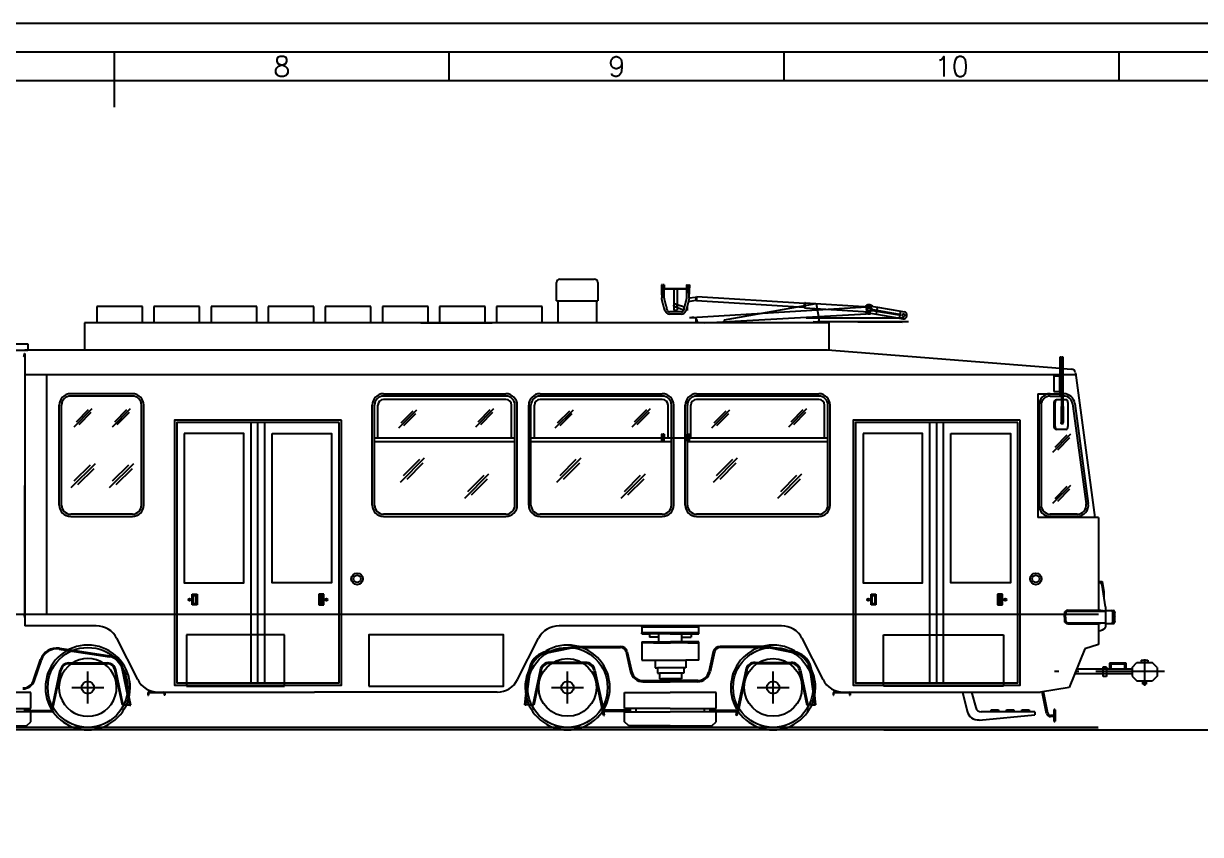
# Model space of a CAD drawing. Header units: millimetres. Extents: x 39 to 880, y 30 to 327.
# Drawn here: x 443.7 to 649.8, y 184.8 to 326.8 of the extents above; entities that cross this region are included whole.
import ezdxf
from ezdxf.enums import TextEntityAlignment as Align

# ---------------------------------------------------------------- set-up
doc = ezdxf.new("R2010")
doc.units = ezdxf.units.MM
doc.linetypes.add('ACAD_ISO10W100', pattern=[18.5, 12, -3, 0.5, -3])
doc.linetypes.add('DASHDOT', pattern=[1, 0.5, -0.25, 0, -0.25])
doc.layers.add('AXE', color=1, linetype='ACAD_ISO10W100')
doc.layers.add('SUBTIRE', color=1, linetype='Continuous')
doc.styles.add('ISO', font='SIMPLEX.SHX')

# ---------------------------------------------------------------- blocks, each defined once
blk = doc.blocks.new('4A4')
at = {"color": 70}
for p, q in [((-420.52, 282.35), (-420.52, 292)), ((-361.88, 287), (-361.88, 292)), ((-303.24, 287), (-303.24, 292)), ((-244.6, 287), (-244.6, 292))]:
    blk.add_line(p, q, dxfattribs=at)
at = {"color": 240}
for points in [[(0, 0), (0, 297), (-841, 297), (-841, 0)], [(-5, 5), (-5, 292), (-836, 292), (-836, 5)]]:
    blk.add_lwpolyline(points, close=True, dxfattribs=at)
at = {"color": 70}
blk.add_lwpolyline([(-831, 287), (-831, 10), (-10, 10), (-10, 287)], close=True, dxfattribs=at)
at = {"color": 50, "style": 'ISO'}
for s, p in [('8', (-391.2, 289.48)), ('9', (-332.56, 289.48)), ('10', (-273.92, 289.48))]:
    blk.add_text(s, height=3.5, dxfattribs=at).set_placement(p, align=Align.MIDDLE)

msp = doc.modelspace()

# ---------------------------------------------------------------- linework, layer by layer
for p, q in [((631.87, 203.55), (108.27, 203.55)), ((631.95, 203.13), (108.35, 203.13)), ((594.31, 203.13), (785.06, 203.13))]:
    msp.add_line(p, q)
at = {"color": 2, "linetype": 'DASHDOT', "ltscale": 100}
for points in [[(489.41, 219.75), (472.21, 219.75), (472.21, 210.75), (489.41, 210.75)], [(615.29, 210.75), (594.29, 210.75), (594.29, 219.75), (615.29, 219.75)]]:
    msp.add_lwpolyline(points, close=True, dxfattribs=at)
msp.add_lwpolyline([(504.15, 210.75), (527.75, 210.75), (527.75, 219.75), (504.15, 219.75)], close=True)
msp.add_arc((624.22, 204.65), 0.1, 180, 0)
at = {"layer": 'AXE'}
for p, q in [((639.97, 215.49), (639.97, 210.86)), ((643.48, 213.33), (624.2, 213.33))]:
    msp.add_line(p, q, dxfattribs=at)
at = {"layer": 'SUBTIRE'}
for p, q in [((537.03, 278.25), (537.03, 281.45)), ((537.63, 282.05), (543.63, 282.05)), ((544.23, 281.45), (544.23, 278.25)), ((537.03, 278.25), (544.23, 278.25)), ((537.23, 278.25), (537.23, 274.42)), ((544.03, 278.25), (544.03, 274.42)), ((464.53, 277.28), (456.53, 277.28)), ((456.53, 277.28), (456.53, 274.42)), ((464.53, 274.42), (464.53, 277.28)), ((474.53, 277.28), (466.53, 277.28)), ((466.53, 277.28), (466.53, 274.42)), ((474.53, 274.42), (474.53, 277.28)), ((484.53, 277.28), (476.53, 277.28)), ((476.53, 277.28), (476.53, 274.42)), ((484.53, 274.42), (484.53, 277.28)), ((486.53, 277.28), (486.53, 274.42)), ((494.53, 277.28), (486.53, 277.28)), ((494.53, 274.42), (494.53, 277.28)), ((496.53, 277.28), (496.53, 274.42)), ((504.53, 277.28), (496.53, 277.28)), ((504.53, 274.42), (504.53, 277.28)), ((514.53, 277.28), (506.53, 277.28)), ((506.53, 277.28), (506.53, 274.42)), ((514.53, 274.42), (514.53, 277.28)), ((524.53, 277.28), (516.53, 277.28)), ((516.53, 277.28), (516.53, 274.42)), ((524.53, 274.42), (524.53, 277.28)), ((534.53, 277.28), (526.53, 277.28)), ((526.53, 277.28), (526.53, 274.42)), ((534.53, 274.42), (534.53, 277.28)), ((566.43, 274.94), (582.47, 277.77)), ((582.47, 277.77), (582.87, 275.5)), ((582.47, 277.77), (583.02, 274.61)), ((584.69, 274.42), (454.36, 274.42)), ((454.36, 274.42), (454.36, 269.65)), ((584.69, 274.42), (509.53, 274.42)), ((584.69, 274.42), (509.53, 274.42)), ((513.26, 274.42), (525.73, 274.42)), ((513.26, 274.42), (525.73, 274.42)), ((566.52, 274.42), (566.43, 274.94)), ((580.74, 275.25), (597.87, 275.25)), ((583.02, 274.61), (581.91, 274.42)), ((581.99, 274.64), (597.56, 274.52)), ((582.98, 274.89), (583.02, 274.61)), ((583.02, 274.61), (598.65, 274.61)), ((584.69, 274.42), (584.69, 269.65)), ((584.69, 274.42), (584.69, 269.65)), ((584.69, 274.42), (584.69, 269.65)), ((435.99, 270.73), (444.45, 270.72)), ((444.45, 270.72), (444.45, 269.6)), ((436.86, 269.61), (444.45, 269.6)), ((443.7, 268.49), (443.76, 268.54)), ((443.77, 268.54), (443.81, 268.61)), ((443.81, 268.61), (443.83, 268.6)), ((443.83, 268.6), (443.89, 269.02)), ((443.89, 269.02), (443.95, 269.01)), ((443.95, 269.65), (446.18, 269.65)), ((443.95, 269.01), (443.95, 245.92)), ((446.18, 269.65), (584.5, 269.65)), ((584.5, 269.65), (625.2, 266.46)), ((625.68, 266.42), (627.2, 266.3)), ((443.95, 265.33), (627.91, 265.33)), ((447.75, 223.33), (447.75, 265.33)), ((625.33, 265.15), (625.33, 262.05)), ((627.87, 265.67), (631.27, 240.29)), ((443.95, 262.65), (443.95, 221.35)), ((462.75, 261.99), (451.95, 261.99)), ((506.75, 261.99), (528.15, 261.99)), ((534.15, 261.99), (555.55, 261.99)), ((561.55, 261.99), (582.95, 261.99)), ((621.28, 261.99), (625.16, 261.99)), ((621.28, 261.99), (621.28, 240.29)), ((624.11, 262.35), (625.17, 262.35)), ((625.35, 261.99), (625.44, 261.99)), ((625.68, 261.99), (625.81, 261.99)), ((449.95, 242.49), (449.95, 259.99)), ((450.35, 242.49), (450.35, 259.99)), ((462.75, 261.59), (451.95, 261.59)), ((464.35, 242.49), (464.35, 259.99)), ((464.75, 242.49), (464.75, 259.99)), ((504.75, 242.49), (504.75, 259.99)), ((505.15, 242.49), (505.15, 259.99)), ((505.75, 254.19), (505.75, 259.99)), ((528.15, 261.59), (506.75, 261.59)), ((528.15, 260.99), (506.75, 260.99)), ((529.15, 254.19), (529.15, 259.99)), ((529.75, 242.49), (529.75, 259.99)), ((530.15, 242.49), (530.15, 259.99)), ((532.15, 242.49), (532.15, 259.99)), ((532.55, 242.49), (532.55, 259.99)), ((533.15, 254.19), (533.15, 259.99)), ((555.55, 261.59), (534.15, 261.59)), ((555.55, 260.99), (534.15, 260.99)), ((556.55, 254.19), (556.55, 259.99)), ((557.15, 242.49), (557.15, 259.99)), ((557.55, 242.49), (557.55, 259.99)), ((559.55, 242.49), (559.55, 259.99)), ((559.95, 242.49), (559.95, 259.99)), ((560.55, 254.19), (560.55, 259.99)), ((582.95, 261.59), (561.55, 261.59)), ((582.95, 260.99), (561.55, 260.99)), ((583.95, 254.19), (583.95, 259.99)), ((584.55, 242.49), (584.55, 259.99)), ((584.95, 242.49), (584.95, 259.99)), ((621.48, 259.99), (621.48, 242.49)), ((621.88, 259.99), (621.88, 242.49)), ((623.48, 261.59), (625.44, 261.59)), ((625.68, 261.59), (625.81, 261.59)), ((627.4, 260.2), (629.74, 242.7)), ((627.79, 260.25), (630.14, 242.75)), ((452.55, 256.21), (455.73, 259.39)), ((452.96, 257.08), (455.08, 259.21)), ((453.43, 256.62), (455.55, 258.74)), ((459.25, 256.21), (462.43, 259.39)), ((459.66, 257.08), (461.78, 259.21)), ((460.12, 256.62), (462.25, 258.74)), ((509.39, 256), (512.58, 259.18)), ((509.8, 256.88), (511.93, 259)), ((510.27, 256.41), (512.39, 258.53)), ((522.89, 256.21), (526.07, 259.39)), ((523.3, 257.08), (525.42, 259.21)), ((523.77, 256.62), (525.89, 258.74)), ((536.79, 256), (539.98, 259.18)), ((537.2, 256.88), (539.33, 259)), ((537.67, 256.41), (539.79, 258.53)), ((550.29, 256.21), (553.47, 259.39)), ((550.7, 257.08), (552.82, 259.21)), ((551.17, 256.62), (553.29, 258.74)), ((564.19, 256), (567.38, 259.18)), ((564.6, 256.88), (566.73, 259)), ((565.07, 256.41), (567.19, 258.53)), ((577.69, 256.21), (580.87, 259.39)), ((578.1, 257.08), (580.22, 259.21)), ((578.57, 256.62), (580.69, 258.74)), ((483.55, 211.35), (483.55, 256.95)), ((483.55, 223.33), (483.55, 256.93)), ((484.75, 211.35), (484.75, 256.95)), ((485.95, 211.35), (485.95, 256.95)), ((485.95, 223.33), (485.95, 256.93)), ((602.39, 211.35), (602.39, 256.95)), ((602.39, 223.33), (602.39, 256.93)), ((603.59, 211.35), (603.59, 256.95)), ((604.79, 211.35), (604.79, 256.95)), ((604.79, 223.33), (604.79, 256.93)), ((529.75, 254.19), (505.15, 254.19)), ((529.75, 253.59), (505.15, 253.59)), ((557.15, 254.19), (532.55, 254.19)), ((557.15, 253.59), (532.55, 253.59)), ((584.55, 254.19), (559.95, 254.19)), ((584.55, 253.59), (559.95, 253.59)), ((623.9, 251.78), (627.09, 254.96)), ((624.31, 252.65), (626.43, 254.78)), ((624.78, 252.19), (626.9, 254.31)), ((452.05, 245.54), (456.29, 249.79)), ((452.59, 246.71), (455.42, 249.54)), ((458.75, 245.54), (462.99, 249.79)), ((459.29, 246.71), (462.12, 249.54)), ((509.69, 246.51), (513.93, 250.75)), ((510.24, 247.68), (513.07, 250.51)), ((510.86, 247.05), (513.69, 249.88)), ((537.09, 246.51), (541.33, 250.75)), ((537.64, 247.68), (540.47, 250.51)), ((538.26, 247.05), (541.09, 249.88)), ((564.49, 246.51), (568.73, 250.75)), ((565.04, 247.68), (567.87, 250.51)), ((565.66, 247.05), (568.49, 249.88)), ((453.22, 246.09), (456.05, 248.92)), ((459.92, 246.09), (462.75, 248.92)), ((520.96, 243.72), (525.2, 247.96)), ((521.51, 244.89), (524.33, 247.72)), ((548.36, 243.72), (552.6, 247.96)), ((548.91, 244.89), (551.73, 247.72)), ((575.76, 243.72), (580, 247.96)), ((576.31, 244.89), (579.13, 247.72)), ((443.95, 222.83), (443.95, 245.92)), ((522.13, 244.26), (524.96, 247.09)), ((549.53, 244.26), (552.36, 247.09)), ((576.93, 244.26), (579.76, 247.09)), ((623.9, 242.8), (627.09, 245.98)), ((624.31, 243.67), (626.43, 245.79)), ((624.78, 243.2), (626.9, 245.33)), ((462.75, 240.89), (451.95, 240.89)), ((451.95, 240.49), (462.75, 240.49)), ((528.15, 240.89), (506.75, 240.89)), ((506.75, 240.49), (528.15, 240.49)), ((555.55, 240.89), (534.15, 240.89)), ((534.15, 240.49), (555.55, 240.49)), ((582.95, 240.89), (561.55, 240.89)), ((561.55, 240.49), (582.95, 240.49)), ((631.95, 240.29), (621.28, 240.29)), ((628.16, 240.89), (623.48, 240.89)), ((628.16, 240.49), (623.48, 240.49)), ((631.95, 240.29), (631.95, 239.17)), ((631.95, 240.29), (631.95, 240.29)), ((631.95, 239.17), (631.95, 224.09)), ((631.95, 229.09), (632.55, 229.09)), ((632.55, 229.09), (632.55, 228.49)), ((473.25, 225.01), (473.25, 226.88)), ((473.25, 226.88), (474.09, 226.88)), ((474.09, 226.88), (474.09, 225.01)), ((496.26, 226.88), (495.41, 226.88)), ((495.41, 226.88), (495.41, 225.01)), ((496.26, 225.01), (496.26, 226.88)), ((592.09, 225.01), (592.09, 226.88)), ((592.09, 226.88), (592.94, 226.88)), ((592.94, 226.88), (592.94, 225.01)), ((615.1, 226.88), (614.25, 226.88)), ((614.25, 226.88), (614.25, 225.01)), ((615.1, 225.01), (615.1, 226.88)), ((633.15, 224.69), (632.55, 228.49)), ((474.09, 225.01), (473.25, 225.01)), ((473.45, 225.21), (473.45, 226.68)), ((473.45, 226.68), (473.89, 226.68)), ((473.89, 225.21), (473.45, 225.21)), ((473.89, 226.68), (473.89, 225.21)), ((495.41, 225.01), (496.26, 225.01)), ((495.61, 226.68), (495.61, 225.21)), ((496.06, 226.68), (495.61, 226.68)), ((495.61, 225.21), (496.06, 225.21)), ((496.06, 225.21), (496.06, 226.68)), ((592.94, 225.01), (592.09, 225.01)), ((592.29, 225.21), (592.29, 226.68)), ((592.29, 226.68), (592.74, 226.68)), ((592.74, 225.21), (592.29, 225.21)), ((592.74, 226.68), (592.74, 225.21)), ((614.25, 225.01), (615.1, 225.01)), ((614.45, 226.68), (614.45, 225.21)), ((614.9, 226.68), (614.45, 226.68)), ((614.45, 225.21), (614.9, 225.21)), ((614.9, 225.21), (614.9, 226.68)), ((633.15, 224.69), (633.15, 221.09)), ((631.95, 223.33), (108.35, 223.33)), ((443.7, 223.35), (443.76, 223.3)), ((443.77, 223.3), (443.81, 223.23)), ((443.81, 223.23), (443.83, 223.24)), ((443.83, 223.24), (443.89, 222.82)), ((443.89, 222.82), (443.95, 222.83)), ((625.95, 222.89), (625.95, 223.49)), ((625.95, 222.89), (625.95, 222.29)), ((626.15, 222.89), (626.15, 223.49)), ((626.15, 222.89), (626.15, 222.29)), ((626.55, 224.09), (631.95, 224.09)), ((626.55, 223.89), (631.95, 223.89)), ((633.15, 223.89), (631.95, 224.09)), ((631.95, 223.89), (633.15, 223.89)), ((633.15, 224.04), (634.55, 224.04)), ((634.35, 223.84), (634.35, 221.94)), ((634.45, 223.79), (634.75, 223.79)), ((634.75, 223.59), (634.45, 223.59)), ((634.75, 222.99), (634.65, 222.99)), ((634.75, 222.79), (634.65, 222.79)), ((634.75, 223.84), (634.75, 223.79)), ((634.75, 223.59), (634.75, 222.99)), ((634.75, 222.79), (634.75, 222.19)), ((456.44, 221.35), (443.95, 221.35)), ((576.44, 221.35), (537.46, 221.35)), ((551.95, 221.15), (551.95, 221.35)), ((551.95, 221.15), (561.94, 221.15)), ((551.95, 221.15), (551.95, 220.14)), ((561.94, 221.15), (561.94, 221.35)), ((561.94, 220.14), (561.94, 221.15)), ((626.55, 221.89), (631.95, 221.89)), ((626.55, 221.69), (631.95, 221.69)), ((631.95, 221.89), (633.15, 221.89)), ((633.15, 221.89), (631.95, 221.69)), ((631.95, 221.69), (631.95, 218.09)), ((633.15, 221.74), (634.55, 221.74)), ((634.75, 222.19), (634.45, 222.19)), ((634.45, 221.99), (634.75, 221.99)), ((634.75, 221.99), (634.75, 221.94)), ((463.69, 211.93), (460.01, 219.16)), ((530.21, 211.93), (533.89, 219.16)), ((561.94, 220.14), (551.95, 220.14)), ((551.95, 219.94), (551.95, 220.14)), ((551.95, 219.94), (553.3, 219.94)), ((551.95, 218.53), (551.95, 215.33)), ((551.96, 218.53), (556.99, 218.53)), ((553.3, 219.94), (553.3, 219.34)), ((556.95, 219.94), (553.3, 219.94)), ((554.95, 219.34), (553.3, 219.34)), ((554.95, 218.53), (554.95, 219.94)), ((556.95, 219.94), (561.94, 219.94)), ((561.95, 218.53), (556.99, 218.53)), ((558.95, 218.53), (558.95, 219.94)), ((558.95, 219.34), (560.6, 219.34)), ((560.6, 219.94), (560.6, 219.34)), ((561.94, 219.94), (561.94, 220.14)), ((561.95, 215.33), (561.95, 218.53)), ((583.69, 211.93), (580.01, 219.16)), ((449.95, 217.27), (451.38, 217.05)), ((449.97, 217.43), (451.62, 217.18)), ((451.38, 217.05), (458.76, 215.94)), ((451.62, 217.18), (458.79, 216.09)), ((535.13, 216.78), (539.68, 217.66)), ((535.16, 216.58), (539.71, 217.47)), ((540.74, 217.75), (540.55, 217.75)), ((541.41, 217.55), (540.55, 217.55)), ((540.74, 217.75), (548.25, 217.75)), ((541.41, 217.55), (548.25, 217.55)), ((541.45, 217.55), (541.45, 217.75)), ((549.23, 216.76), (550, 213.27)), ((549.42, 216.81), (550.2, 213.31)), ((553.99, 218.37), (551.95, 218.37)), ((553.99, 218.37), (556.99, 218.37)), ((559.99, 218.37), (556.99, 218.37)), ((559.99, 218.37), (561.95, 218.37)), ((564.48, 216.81), (563.7, 213.31)), ((564.67, 216.76), (563.9, 213.27)), ((573.16, 217.75), (565.65, 217.75)), ((572.49, 217.55), (565.65, 217.55)), ((572.45, 217.55), (572.45, 217.75)), ((572.49, 217.55), (573.35, 217.55)), ((573.16, 217.75), (573.35, 217.75)), ((578.74, 216.58), (574.19, 217.47)), ((578.78, 216.78), (574.23, 217.66)), ((629.55, 217.29), (626.81, 210.54)), ((629.55, 217.29), (626.81, 210.54)), ((631.95, 218.09), (629.55, 217.29)), ((631.95, 218.09), (629.55, 217.29)), ((445.47, 211.83), (446.68, 215.42)), ((445.63, 211.78), (446.83, 215.36)), ((451.61, 214.85), (458.37, 214.85)), ((451.61, 214.69), (458.37, 214.69)), ((542.09, 214.95), (535.81, 214.95)), ((542.09, 214.75), (535.81, 214.75)), ((551.95, 215.33), (559.69, 215.33)), ((554.29, 215.33), (554.29, 213.99)), ((554.29, 215.33), (554.29, 213.99)), ((561.95, 215.33), (559.69, 215.33)), ((559.69, 215.33), (559.69, 213.99)), ((571.81, 214.95), (578.09, 214.95)), ((571.81, 214.75), (578.09, 214.75)), ((636.74, 214.83), (633.86, 214.83)), ((633.86, 214.83), (633.86, 213.74)), ((634.06, 214.63), (634.06, 213.74)), ((636.54, 214.63), (634.06, 214.63)), ((636.54, 213.74), (636.54, 214.63)), ((636.74, 213.74), (636.74, 214.83)), ((637.81, 214.02), (638.63, 214.93)), ((638.63, 214.93), (641.31, 214.93)), ((639.37, 215.33), (639.37, 214.93)), ((639.37, 215.33), (640.57, 215.33)), ((640.57, 215.33), (640.57, 214.93)), ((642.22, 214.02), (641.31, 214.93)), ((448.58, 206.38), (450.12, 213.64)), ((448.73, 206.35), (450.28, 213.61)), ((454.95, 207.75), (454.95, 213.35)), ((461.01, 207.43), (459.7, 213.61)), ((461.01, 207.43), (459.7, 213.61)), ((461.17, 207.46), (459.85, 213.64)), ((462.09, 208.52), (460.95, 213.88)), ((462.18, 208.87), (461.11, 213.91)), ((531.66, 209.16), (532.24, 213.7)), ((531.79, 208.6), (532.44, 213.68)), ((534.15, 213.6), (532.85, 207.49)), ((534.34, 213.56), (533.04, 207.44)), ((538.95, 207.75), (538.95, 213.35)), ((543.56, 213.56), (545.09, 206.37)), ((543.75, 213.6), (545.24, 206.61)), ((554.29, 213.99), (554.68, 213.99)), ((554.68, 213.99), (554.68, 213.07)), ((559.29, 213.99), (554.68, 213.99)), ((554.68, 213.07), (555.06, 213.07)), ((555.06, 213.07), (555.06, 212.04)), ((558.91, 213.07), (555.06, 213.07)), ((558.91, 213.07), (558.91, 212.04)), ((559.29, 213.07), (558.91, 213.07)), ((559.29, 213.99), (559.29, 213.07)), ((559.69, 213.99), (559.29, 213.99)), ((570.15, 213.6), (568.66, 206.61)), ((570.34, 213.56), (568.82, 206.37)), ((574.95, 207.75), (574.95, 213.35)), ((579.56, 213.56), (580.86, 207.44)), ((579.75, 213.6), (581.05, 207.49)), ((582.11, 208.6), (581.46, 213.68)), ((582.24, 209.16), (581.66, 213.7)), ((637.81, 212.93), (627.78, 212.93)), ((637.81, 213.73), (628.1, 213.73)), ((632.72, 212.49), (632.72, 214.18)), ((632.72, 214.18), (633.35, 214.18)), ((633.35, 212.49), (632.72, 212.49)), ((633.35, 214.13), (633.35, 212.49)), ((637.81, 214.02), (637.81, 212.52)), ((637.81, 212.52), (638.66, 211.72)), ((642.22, 212.52), (641.39, 211.73)), ((642.22, 214.02), (642.22, 212.52)), ((642.22, 213.33), (642.22, 213.33)), ((452.15, 210.55), (457.75, 210.55)), ((536.15, 210.55), (541.75, 210.55)), ((552.15, 211.75), (556.95, 211.75)), ((552.15, 211.55), (556.95, 211.55)), ((555.06, 212.04), (555.39, 212.04)), ((555.39, 212.04), (555.39, 211.75)), ((558.59, 212.04), (555.39, 212.04)), ((561.75, 211.75), (556.95, 211.75)), ((561.75, 211.55), (556.95, 211.55)), ((558.91, 212.04), (558.59, 212.04)), ((558.59, 212.04), (558.59, 211.75)), ((572.15, 210.55), (577.75, 210.55)), ((626.81, 210.54), (621.75, 209.75)), ((638.65, 211.73), (641.39, 211.73)), ((639.67, 211.13), (639.67, 211.73)), ((640.27, 211.13), (639.67, 211.13)), ((640.27, 211.73), (640.27, 211.53)), ((640.27, 211.53), (640.27, 211.13)), ((444.95, 209.69), (436.95, 209.69)), ((444.95, 206.88), (444.95, 209.69)), ((462.32, 207.43), (462.09, 208.52)), ((462.48, 207.43), (462.18, 208.87)), ((465.45, 209.49), (465.45, 209.23)), ((465.45, 209.23), (465.55, 209.23)), ((465.55, 209.49), (465.55, 209.23)), ((465.71, 209.75), (465.71, 210.06)), ((465.71, 209.75), (467.25, 209.75)), ((465.71, 209.65), (468.19, 209.65)), ((467.25, 209.75), (494.65, 209.75)), ((468.35, 209.49), (468.35, 209.23)), ((468.45, 209.23), (468.35, 209.23)), ((468.45, 209.49), (468.45, 209.23)), ((526.65, 209.75), (494.65, 209.75)), ((531.45, 207.51), (531.66, 209.16)), ((531.65, 207.49), (531.79, 208.6)), ((548.95, 206.88), (548.95, 209.69)), ((548.95, 209.69), (556.95, 209.69)), ((564.95, 209.69), (556.95, 209.69)), ((564.95, 206.88), (564.95, 209.69)), ((582.25, 207.49), (582.11, 208.6)), ((582.45, 207.51), (582.24, 209.16)), ((585.45, 209.49), (585.45, 209.23)), ((585.45, 209.23), (585.55, 209.23)), ((585.55, 209.49), (585.55, 209.23)), ((585.71, 209.75), (585.71, 210.06)), ((585.71, 209.75), (621.75, 209.75)), ((585.71, 209.65), (588.19, 209.65)), ((588.35, 209.49), (588.35, 209.23)), ((588.35, 209.23), (588.45, 209.23)), ((588.45, 209.49), (588.45, 209.23)), ((608.12, 209.75), (608.9, 206.39)), ((609.71, 209.75), (610.42, 207.02)), ((622.84, 206.01), (622.08, 209.8)), ((623.04, 206.05), (622.28, 209.83)), ((436.95, 206.88), (444.95, 206.88)), ((444.95, 206.28), (436.95, 206.28)), ((443.95, 206.28), (443.95, 206.88)), ((443.95, 206.51), (448.73, 206.51)), ((443.95, 206.35), (448.73, 206.35)), ((444.95, 204.55), (444.95, 206.28)), ((461.68, 207.43), (461.01, 207.43)), ((462.32, 207.43), (461.68, 207.43)), ((462.32, 207.43), (462.48, 207.43)), ((531.45, 207.51), (531.65, 207.49)), ((532.19, 207.49), (531.65, 207.49)), ((532.19, 207.49), (532.85, 207.49)), ((532.85, 207.49), (533.04, 207.44)), ((545.24, 205.65), (545.09, 206.37)), ((545.44, 205.69), (545.24, 206.61)), ((549.95, 206.55), (545.25, 206.55)), ((549.95, 206.35), (545.3, 206.35)), ((556.95, 206.88), (548.95, 206.88)), ((548.95, 204.55), (548.95, 206.28)), ((548.95, 206.28), (556.95, 206.28)), ((549.95, 206.28), (549.95, 206.88)), ((550.95, 206.28), (550.95, 206.88)), ((556.95, 206.88), (564.95, 206.88)), ((564.95, 206.28), (556.95, 206.28)), ((562.95, 206.28), (562.95, 206.88)), ((563.95, 206.28), (563.95, 206.88)), ((563.95, 206.55), (568.65, 206.55)), ((563.95, 206.35), (568.61, 206.35)), ((564.95, 204.55), (564.95, 206.28)), ((568.47, 205.69), (568.66, 206.61)), ((568.66, 205.65), (568.82, 206.37)), ((581.05, 207.49), (580.86, 207.44)), ((581.71, 207.49), (581.05, 207.49)), ((581.71, 207.49), (582.25, 207.49)), ((582.45, 207.51), (582.25, 207.49)), ((620.8, 206.26), (611.39, 206.27)), ((613.11, 206.66), (614.39, 206.66)), ((613.11, 206.27), (613.11, 206.66)), ((614.39, 206.27), (613.11, 206.27)), ((614.39, 206.66), (614.39, 206.27)), ((615.82, 206.26), (615.82, 206.66)), ((615.82, 206.66), (617.1, 206.66)), ((617.1, 206.26), (615.82, 206.26)), ((617.1, 206.66), (617.1, 206.26)), ((618.49, 206.26), (618.49, 206.65)), ((618.49, 206.65), (619.77, 206.65)), ((619.77, 206.26), (618.49, 206.26)), ((619.77, 206.65), (619.77, 206.26)), ((620.8, 206.26), (620.79, 205.76)), ((624.12, 206.65), (624.12, 204.65)), ((624.32, 206.65), (624.32, 204.65)), ((444.24, 203.85), (444.95, 204.55)), ((545.24, 205.65), (545.44, 205.69)), ((549.66, 203.85), (548.95, 204.55)), ((564.24, 203.85), (564.95, 204.55)), ((568.66, 205.65), (568.47, 205.69)), ((611.04, 204.85), (620.79, 205.76)), ((624.12, 205.65), (623.53, 205.65)), ((624.12, 205.45), (623.53, 205.45)), ((436.95, 203.85), (444.24, 203.85)), ((556.95, 203.85), (549.66, 203.85)), ((556.95, 203.85), (564.24, 203.85))]:
    msp.add_line(p, q, dxfattribs=at)
at = {"layer": 'SUBTIRE', "extrusion": (1e-16, 1, 1e-16)}
for p, q in [((555.4, 281.03), (555.4, 280.56)), ((555.56, 281.03), (555.4, 281.03)), ((555.4, 280.56), (555.4, 279.77)), ((555.56, 280.56), (555.4, 280.56)), ((555.56, 281.03), (555.56, 280.56)), ((555.56, 279.77), (555.56, 280.56)), ((555.72, 281.03), (555.72, 280.56)), ((555.88, 281.03), (555.72, 281.03)), ((555.72, 280.56), (555.72, 279.77)), ((555.88, 280.56), (555.72, 280.56)), ((555.88, 281.03), (555.88, 280.56)), ((555.88, 279.77), (555.88, 280.56)), ((555.88, 280.4), (559.8, 280.4)), ((559.8, 280.3), (555.88, 280.3)), ((557.56, 280.3), (557.56, 276.61)), ((558.12, 280.3), (558.12, 276.61)), ((559.8, 281.03), (559.96, 281.03)), ((559.8, 281.03), (559.8, 280.56)), ((559.96, 280.56), (559.8, 280.56)), ((559.8, 280.56), (559.8, 279.77)), ((559.96, 281.03), (559.96, 280.56)), ((559.96, 279.77), (559.96, 280.56)), ((560.12, 281.03), (560.12, 280.56)), ((560.12, 281.03), (560.28, 281.03)), ((560.12, 280.56), (560.12, 279.77)), ((560.28, 280.56), (560.12, 280.56)), ((560.28, 281.03), (560.28, 280.56)), ((560.28, 279.77), (560.28, 280.56)), ((555.4, 279.77), (555.4, 279.46)), ((555.4, 279.77), (555.56, 279.77)), ((555.44, 279.57), (555.44, 278.79)), ((555.56, 279.75), (555.56, 279.77)), ((555.72, 279.77), (555.88, 279.77)), ((555.72, 279.77), (555.72, 279.75)), ((555.84, 279.57), (555.84, 278.79)), ((555.88, 279.46), (555.88, 279.77)), ((559.8, 279.77), (559.96, 279.77)), ((559.8, 279.77), (559.8, 279.46)), ((559.84, 278.79), (559.84, 279.57)), ((559.96, 279.75), (559.96, 279.77)), ((560.12, 279.77), (560.28, 279.77)), ((560.12, 279.77), (560.12, 279.75)), ((560.24, 278.79), (560.24, 279.57)), ((560.28, 279.46), (560.28, 279.77)), ((556.02, 276.5), (555.93, 276.82)), ((556.41, 276.62), (556.31, 276.94)), ((556.31, 276.94), (556.31, 276.94)), ((558.89, 276.33), (556.79, 276.33)), ((557.56, 276.61), (558.12, 276.61)), ((559.22, 276.46), (559.22, 276.46)), ((559.37, 276.94), (559.28, 276.62)), ((559.76, 276.82), (559.66, 276.5)), ((559.97, 276.54), (559.97, 277.37)), ((558.89, 275.93), (556.79, 275.93)), ((561.49, 275.25), (560.29, 275.25)), ((561.49, 274.42), (561.49, 275.25)), ((625.2, 265.15), (625.2, 267.35)), ((625.33, 265.15), (625.36, 266.55)), ((625.44, 267.15), (625.44, 267.35)), ((625.44, 267.35), (625.44, 267.06)), ((625.44, 267.05), (625.44, 259.74)), ((625.68, 267.35), (625.68, 259.74)), ((624.17, 256.24), (624.17, 260.44)), ((624.32, 256.24), (624.32, 260.44)), ((624.67, 260.94), (624.54, 260.94)), ((625.44, 260.94), (624.67, 260.94)), ((625.72, 259.74), (625.4, 259.74)), ((625.4, 259.74), (625.4, 256.94)), ((626.23, 260.94), (625.68, 260.94)), ((625.72, 259.74), (625.72, 256.94)), ((626.58, 260.44), (626.58, 256.24)), ((624.67, 255.74), (624.54, 255.74)), ((626.23, 255.74), (624.67, 255.74)), ((625.4, 256.8), (625.4, 256.94)), ((625.56, 256.94), (625.4, 256.94)), ((625.4, 256.94), (625.72, 256.94)), ((625.4, 256.8), (625.56, 256.8)), ((625.46, 256.74), (625.4, 256.8)), ((625.56, 256.74), (625.46, 256.74)), ((625.72, 256.94), (625.56, 256.94)), ((625.56, 256.8), (625.72, 256.8)), ((625.66, 256.74), (625.56, 256.74)), ((625.66, 256.74), (625.72, 256.8)), ((625.72, 256.8), (625.72, 256.94)), ((555.56, 254.92), (555.4, 254.92)), ((555.4, 254.92), (555.4, 254.45)), ((555.56, 254.45), (555.4, 254.45)), ((555.4, 254.45), (555.4, 253.66)), ((555.56, 254.92), (555.56, 254.45)), ((555.56, 253.66), (555.56, 254.45)), ((555.88, 254.92), (555.72, 254.92)), ((555.72, 254.92), (555.72, 254.45)), ((555.88, 254.45), (555.72, 254.45)), ((555.72, 254.45), (555.72, 253.66)), ((555.88, 254.92), (555.88, 254.45)), ((555.88, 253.66), (555.88, 254.45)), ((555.88, 254.29), (559.8, 254.29)), ((559.8, 254.19), (555.88, 254.19)), ((559.8, 254.92), (559.8, 254.45)), ((559.8, 254.92), (559.96, 254.92)), ((559.8, 254.45), (559.8, 253.66)), ((559.96, 254.45), (559.8, 254.45)), ((559.96, 254.92), (559.96, 254.45)), ((559.96, 253.66), (559.96, 254.45)), ((560.12, 254.92), (560.28, 254.92)), ((560.12, 254.92), (560.12, 254.45)), ((560.28, 254.45), (560.12, 254.45)), ((560.12, 254.45), (560.12, 253.66)), ((560.28, 254.92), (560.28, 254.45)), ((560.28, 253.66), (560.28, 254.45))]:
    msp.add_line(p, q, dxfattribs=at)
at = {"layer": 'SUBTIRE', "extrusion": (-0.641527, 0.767101, 1e-16)}
for p, q in [((560.11, 278.12), (561.44, 278.39)), ((560.24, 278.79), (561.34, 278.88))]:
    msp.add_line(p, q, dxfattribs=at)
at = {"layer": 'SUBTIRE', "extrusion": (-0.421127, 0.907002, 1e-16)}
for p, q in [((561.43, 278.41), (561.52, 278.3)), ((561.43, 278.41), (561.43, 278.41)), ((561.46, 278.91), (561.56, 279)), ((561.46, 278.9), (561.46, 278.91)), ((561.53, 278.3), (580.38, 277.13)), ((561.57, 279), (580.42, 277.83)), ((580.37, 277.13), (580.38, 277.13)), ((580.38, 277.13), (580.46, 277.03)), ((580.42, 277.83), (580.52, 277.92)), ((580.42, 277.83), (580.42, 277.83)), ((580.47, 277.02), (591.72, 276.33)), ((580.53, 277.92), (591.77, 277.22))]:
    msp.add_line(p, q, dxfattribs=at)
at = {"layer": 'SUBTIRE', "extrusion": (-0.172028, 0.985092, 1e-16)}
for p, q in [((558.12, 277.62), (559.44, 277.18)), ((558.12, 277.09), (559.3, 276.7))]:
    msp.add_line(p, q, dxfattribs=at)
at = {"layer": 'SUBTIRE', "extrusion": (0.199705, 0.979856, 2e-16)}
for p, q in [((560.65, 275.31), (591.31, 277.21)), ((563.02, 274.42), (591.29, 275.99))]:
    msp.add_line(p, q, dxfattribs=at)
at = {"layer": 'SUBTIRE', "extrusion": (-0.14747, 0.989067, 2e-16)}
msp.add_line((590.99, 277.2), (591.25, 277.4), dxfattribs=at)
at = {"layer": 'SUBTIRE', "extrusion": (-0.498575, 0.866847, 1e-16)}
for p, q in [((591.47, 276.78), (591.61, 277.02)), ((591.61, 276.54), (591.47, 276.78)), ((591.61, 277.02), (591.88, 277.01)), ((591.88, 276.53), (591.61, 276.54)), ((591.64, 276.16), (593.03, 275.92)), ((591.85, 277.39), (593.24, 277.14)), ((591.88, 277.01), (592.02, 276.77)), ((592.02, 276.77), (591.88, 276.53)), ((592.17, 276.62), (592.2, 276.78)), ((592.17, 276.62), (592.37, 276.58)), ((592.2, 276.78), (592.4, 276.74)), ((592.37, 276.58), (592.4, 276.74)), ((592.37, 276.58), (596.98, 275.78)), ((592.4, 276.74), (597.01, 275.94)), ((593.03, 275.92), (593.12, 276.45)), ((593.15, 276.61), (593.24, 277.14)), ((593.24, 277.14), (597.3, 276.44)), ((597.09, 275.22), (597.3, 276.44)), ((597.3, 276.44), (597.88, 276.34)), ((593.03, 275.92), (597.09, 275.22)), ((597.09, 275.22), (597.67, 275.12)), ((597.5, 275.73), (597.64, 275.97)), ((597.64, 275.49), (597.5, 275.73)), ((597.64, 275.97), (597.91, 275.97)), ((597.91, 275.49), (597.64, 275.49)), ((597.91, 275.97), (598.05, 275.73)), ((598.05, 275.73), (597.91, 275.49))]:
    msp.add_line(p, q, dxfattribs=at)
at = {"layer": 'SUBTIRE', "extrusion": (-0.510648, 0.85979, 1e-16)}
msp.add_line((596.99, 275.86), (597.02, 276.02), dxfattribs=at)
at = {"layer": 'SUBTIRE', "extrusion": (2e-16, 1, -2e-16)}
for p, q in [((624.11, 265.15), (624.11, 262.35)), ((624.11, 265.15), (624.11, 262.35)), ((624.11, 265.15), (624.15, 265.15)), ((624.11, 265.15), (624.15, 265.15)), ((624.15, 265.15), (624.42, 265.15)), ((624.15, 265.15), (624.42, 265.15)), ((624.15, 262.35), (624.15, 265.15)), ((624.15, 262.35), (624.15, 265.15)), ((624.42, 265.15), (625.17, 265.15)), ((624.42, 265.15), (625.17, 265.15)), ((625.17, 262.35), (625.17, 265.15)), ((625.17, 262.35), (625.17, 265.15)), ((625.17, 265.15), (625.33, 265.15)), ((625.17, 265.15), (625.33, 265.15)), ((625.16, 262.35), (625.16, 261.75)), ((625.16, 262.35), (625.16, 261.75)), ((625.16, 261.75), (625.44, 261.75)), ((625.16, 261.75), (625.44, 261.75))]:
    msp.add_line(p, q, dxfattribs=at)
at = {"layer": 'SUBTIRE'}
for points in [[(499.35, 257.35), (470.15, 257.35), (470.15, 210.95), (499.35, 210.95)], [(498.95, 256.95), (470.55, 256.95), (470.55, 211.35), (498.95, 211.35)], [(618.19, 257.35), (588.99, 257.35), (588.99, 210.95), (618.19, 210.95)], [(617.79, 256.95), (589.39, 256.95), (589.39, 211.35), (617.79, 211.35)], [(471.85, 255.01), (471.85, 228.89), (482.25, 228.89), (482.25, 255.01)], [(487.25, 255.01), (497.65, 255.01), (497.65, 228.89), (487.25, 228.89)], [(590.69, 255.01), (590.69, 228.89), (601.09, 228.89), (601.09, 255.01)], [(606.09, 255.01), (616.49, 255.01), (616.49, 228.89), (606.09, 228.89)]]:
    msp.add_lwpolyline(points, close=True, dxfattribs=at)
for centre, radius in [((557.84, 277.45), 0.28), ((591.75, 276.77), 0.45), ((591.75, 276.77), 0.45), ((591.75, 276.77), 0.43), ((502.11, 229.57), 1.02), ((502.11, 229.57), 0.653), ((620.95, 229.57), 1.02), ((620.95, 229.57), 0.653), ((472.76, 225.95), 0.201), ((496.74, 225.95), 0.201), ((591.6, 225.95), 0.201), ((615.59, 225.95), 0.201), ((454.95, 210.55), 7), ((538.95, 210.55), 7), ((574.95, 210.55), 7), ((538.95, 210.55), 5.05), ((574.95, 210.55), 5.05), ((454.95, 210.55), 1.1), ((538.95, 210.55), 1.1), ((574.95, 210.55), 1.1)]:
    msp.add_circle(centre, radius, dxfattribs=at)
for centre, radius, start, end in [((537.63, 281.45), 0.6, 90, 180), ((543.63, 281.45), 0.6, 0, 90), ((555.64, 280.41), 0.08, 180, 0), ((560.04, 280.41), 0.08, 180, 0), ((556.79, 276.73), 0.8, 196.573, 270), ((556.79, 276.73), 0.4, 196.573, 270), ((558.89, 276.73), 0.4, 270, 343.427), ((558.89, 276.73), 0.8, 270, 343.427), ((560.57, 276.67), 0.8, 138.5904, 189.352), ((591.75, 276.77), 0.8, 59.9058, 147.2184), ((591.75, 276.77), 0.8, 215.6761, 299.3345), ((591.75, 276.77), 0.62, 80.1395, 134.9113), ((591.75, 276.77), 0.62, 227.9832, 260.1395), ((591.75, 276.77), 0.8, 40.9446, 59.9058), ((597.77, 275.73), 0.62, 260.1395, 80.1395), ((560.89, 274.55), 0.8, 61.045, 118.955), ((560.89, 274.55), 0.8, 350.648, 41.4096), ((443.75, 268.56), 0.02, 306.3834, 325.1212), ((627.14, 265.58), 0.73, 7.6933, 85.5251), ((451.95, 259.99), 2, 90, 180), ((462.75, 259.99), 2, 0, 90), ((506.75, 259.99), 2, 90, 180), ((528.15, 259.99), 2, 0, 90), ((534.15, 259.99), 2, 90, 180), ((555.55, 259.99), 2, 0, 90), ((561.55, 259.99), 2, 90, 180), ((582.95, 259.99), 2, 0, 90), ((623.48, 259.99), 2, 90, 180), ((625.45, 262.05), 0.12, 180, 264.3606), ((625.81, 259.99), 2, 7.6349, 90), ((451.95, 259.99), 1.6, 90, 180), ((462.75, 259.99), 1.6, 0, 90), ((506.75, 259.99), 1.6, 90, 180), ((506.75, 259.99), 1, 90, 180), ((528.15, 259.99), 1.6, 0, 90), ((528.15, 259.99), 1, 0, 90), ((534.15, 259.99), 1.6, 90, 180), ((534.15, 259.99), 1, 90, 180), ((555.55, 259.99), 1.6, 0, 90), ((555.55, 259.99), 1, 0, 90), ((561.55, 259.99), 1.6, 90, 180), ((561.55, 259.99), 1, 90, 180), ((582.95, 259.99), 1.6, 0, 90), ((582.95, 259.99), 1, 0, 90), ((623.48, 259.99), 1.6, 90, 180), ((625.81, 259.99), 1.6, 7.6349, 90), ((555.64, 254.3), 0.08, 180, 0), ((560.04, 254.3), 0.08, 180, 0), ((451.95, 242.49), 2, 180, 270), ((451.95, 242.49), 1.6, 180, 270), ((462.75, 242.49), 1.6, 270, 0), ((462.75, 242.49), 2, 270, 0), ((506.75, 242.49), 2, 180, 270), ((506.75, 242.49), 1.6, 180, 270), ((528.15, 242.49), 2, 270, 0), ((528.15, 242.49), 1.6, 270, 0), ((534.15, 242.49), 2, 180, 270), ((534.15, 242.49), 1.6, 180, 270), ((555.55, 242.49), 2, 270, 0), ((555.55, 242.49), 1.6, 270, 0), ((561.55, 242.49), 2, 180, 270), ((561.55, 242.49), 1.6, 180, 270), ((582.95, 242.49), 2, 270, 0), ((582.95, 242.49), 1.6, 270, 0), ((623.48, 242.49), 2, 180, 270), ((623.48, 242.49), 1.6, 180, 270), ((628.16, 242.49), 2, 270, 7.6349), ((628.16, 242.49), 1.6, 270, 7.6349), ((631.98, 228.29), 0.6, 19.3737, 93.2461), ((626.25, 226.89), 6.68, 354.9008, 19.2344), ((443.75, 223.29), 0.02, 34.8788, 53.6166), ((626.55, 223.49), 0.6, 90, 180), ((626.55, 223.49), 0.4, 90, 180), ((634.15, 223.84), 0.2, 0, 90), ((634.56, 223.69), 0.145, 136.3972, 223.6028), ((634.55, 223.84), 0.2, 0, 90), ((634.76, 222.89), 0.145, 136.3972, 223.6028), ((634.86, 223.69), 0.145, 136.3972, 223.6028), ((634.86, 222.89), 0.145, 136.3972, 223.6028), ((456.44, 217.35), 4, 26.9836, 90), ((537.46, 217.35), 4, 90, 153.0164), ((576.44, 217.35), 4, 26.9836, 90), ((626.55, 222.29), 0.6, 180, 270), ((626.55, 222.29), 0.4, 180, 270), ((631.86, 222.17), 1.69, 273.1254, 320.0047), ((634.15, 221.94), 0.2, 270, 0), ((634.56, 222.09), 0.145, 136.3972, 223.6028), ((634.55, 221.94), 0.2, 270, 0), ((634.86, 222.09), 0.145, 136.3972, 223.6028), ((449.52, 214.46), 3, 81.4017, 161.4538), ((449.52, 214.46), 2.84, 81.4017, 161.4538), ((454.95, 210.55), 7.42, 289.37, 250.63), ((538.95, 210.55), 7.42, 289.37, 250.63), ((535.81, 213.25), 3.6, 106.099, 172.5183), ((535.81, 213.25), 3.4, 100.9679, 118.6346), ((535.81, 213.25), 3.6, 100.9679, 106.099), ((540.55, 213.15), 4.6, 90, 100.9679), ((540.55, 213.15), 4.4, 90, 100.9679), ((548.25, 216.55), 1.2, 12.5244, 90), ((548.25, 216.55), 1, 12.5244, 90), ((565.65, 216.55), 1.2, 90, 167.4756), ((565.65, 216.55), 1, 90, 167.4756), ((574.95, 210.55), 7.42, 289.37, 250.63), ((573.35, 213.15), 4.6, 79.0321, 90), ((573.35, 213.15), 4.4, 79.0321, 90), ((578.09, 213.25), 3.4, 61.3654, 79.0321), ((578.09, 213.25), 3.6, 73.901, 79.0321), ((578.09, 213.25), 3.6, 7.4817, 73.901), ((454.95, 210.55), 5.05, 124.935, 55.065), ((451.61, 213.33), 1.52, 90, 168), ((451.61, 213.33), 1.36, 90, 168), ((454.95, 210.55), 5.05, 55.065, 124.935), ((458.37, 213.33), 1.52, 12, 90), ((458.37, 213.33), 1.36, 12, 90), ((458.37, 213.33), 2.64, 12, 81.706), ((458.37, 213.33), 2.8, 12, 81.706), ((535.81, 213.25), 3.4, 159.9828, 172.7515), ((535.81, 213.25), 3.4, 118.6346, 159.9828), ((535.81, 213.25), 1.7, 90, 168), ((535.81, 213.25), 1.5, 90, 168), ((542.09, 213.25), 1.7, 12, 90), ((542.09, 213.25), 1.5, 12, 90), ((571.81, 213.25), 1.7, 90, 168), ((571.81, 213.25), 1.5, 90, 168), ((578.09, 213.25), 1.7, 12, 90), ((578.09, 213.25), 1.5, 12, 90), ((578.09, 213.25), 3.4, 20.0172, 61.3654), ((578.09, 213.25), 3.4, 7.2485, 20.0172), ((535.81, 213.25), 3.6, 172.5183, 172.7515), ((552.15, 213.75), 2.2, 192.5244, 270), ((552.15, 213.75), 2, 192.5244, 270), ((561.75, 213.75), 2, 270, 347.4756), ((561.75, 213.75), 2.2, 270, 347.4756), ((578.09, 213.25), 3.6, 7.2485, 7.4817), ((443.58, 212.47), 2, 269.5632, 341.4538), ((443.58, 212.47), 2.16, 269.5632, 341.4538), ((467.25, 213.75), 4, 206.9836, 270), ((526.65, 213.75), 4, 270, 333.0164), ((587.25, 213.75), 4, 206.9836, 270), ((465.71, 209.49), 0.26, 90, 180), ((465.71, 209.49), 0.16, 90, 180), ((468.19, 209.49), 0.26, 0, 90), ((468.19, 209.49), 0.16, 0, 90), ((585.71, 209.49), 0.26, 90, 180), ((585.71, 209.49), 0.16, 90, 180), ((588.19, 209.49), 0.26, 0, 90), ((588.19, 209.49), 0.16, 0, 90), ((610.85, 206.85), 2, 193.207, 275.2934), ((611.39, 207.27), 1, 194.6968, 269.9334), ((624.22, 206.65), 0.1, 0, 180), ((624.22, 206.25), 0.1, 0, 180), ((623.53, 206.15), 0.7, 191.3413, 270), ((623.53, 206.15), 0.5, 191.3413, 270), ((454.95, 210.55), 7.42, 250.63, 289.37), ((538.95, 210.55), 7.42, 250.63, 289.37), ((574.95, 210.55), 7.42, 250.63, 289.37)]:
    msp.add_arc(centre, radius, start, end, dxfattribs=at)
for centre, major_axis, ratio, start_param, end_param in [((555.64, 279.46), (0.24, 0), 0.990889, -3.141593, -2.555907), ((555.64, 279.57), (-0.2, 0), 0.990889, -1.570796, 0), ((555.64, 279.57), (-0.2, 0), 0.990889, -3.141593, -1.570796), ((555.64, 279.46), (0.24, 0), 0.990889, -0.585686, 0), ((560.04, 279.46), (0.24, 0), 0.990889, -3.141593, -2.555907), ((560.04, 279.57), (0.2, 0), 0.990889, 1.570796, 3.141593), ((560.04, 279.57), (0.2, 0), 0.990889, 0, 1.570796), ((560.04, 279.46), (0.24, 0), 0.990889, -0.585686, 0), ((561.45, 278.66), (-0.015, -0.25), 0.140649, 0, 1.570796), ((561.45, 278.66), (-0.015, -0.25), 0.140649, 0, 1.570796), ((561.45, 278.66), (-0.015, -0.25), 0.140649, 1.570796, 3.141593), ((561.45, 278.66), (-0.015, -0.25), 0.140649, 1.570796, 3.141593), ((561.55, 278.65), (-0.022, -0.349), 0.140649, -0.142544, 1.570796), ((561.55, 278.65), (-0.022, -0.349), 0.140649, -0.142544, 1.570796), ((561.55, 278.65), (-0.022, -0.349), 0.140649, 1.570796, 3.284136), ((561.55, 278.65), (-0.022, -0.349), 0.140649, 1.570796, 3.284136), ((580.4, 277.48), (-0.022, -0.349), 0.140649, 0, 1.570796), ((580.4, 277.48), (-0.022, -0.349), 0.140649, 0, 1.570796), ((580.4, 277.48), (-0.022, -0.349), 0.140649, 1.570796, 3.141593), ((580.4, 277.48), (-0.022, -0.349), 0.140649, 1.570796, 3.141593), ((580.5, 277.47), (-0.028, -0.449), 0.140649, -0.142544, 1.570796), ((580.5, 277.47), (-0.028, -0.449), 0.140649, -0.142544, 1.570796), ((580.5, 277.47), (-0.028, -0.449), 0.140649, 1.570796, 3.284136), ((580.5, 277.47), (-0.028, -0.449), 0.140649, 1.570796, 3.284136), ((625.56, 267.05), (0.0863, -0.0863), 0.96554, -2.373725, -2.338664), ((625.56, 267.05), (0.0863, 0.0863), 0.96554, 2.338664, 2.373725), ((624.67, 260.44), (0, 0.5), 0.707107, 0, 1.570796), ((626.23, 260.44), (0, 0.5), 0.707107, -1.570796, 0), ((624.67, 256.24), (0, 0.5), 0.707107, 1.570796, 3.141593), ((626.23, 256.24), (0, -0.5), 0.707107, 0, 1.570796)]:
    msp.add_ellipse(centre, major_axis=major_axis, ratio=ratio, start_param=start_param, end_param=end_param, dxfattribs=at)
at = {"layer": 'SUBTIRE', "extrusion": (0, 0, -1)}
msp.add_ellipse((634.49, 222.89), major_axis=(0, 0.4), ratio=0.15, dxfattribs=at)
at = {"layer": 'SUBTIRE'}
for points, knots in [([(555.93, 276.82), (555.87, 277.01), (555.71, 277.58), (555.57, 278.11), (555.48, 278.52), (555.44, 278.79)], [0, 0, 10.012285, 40.355448, 72.666702, 105.109327, 140.025197, 140.025197]), ([(555.84, 278.79), (555.84, 278.76), (555.86, 278.66), (555.92, 278.38), (556.03, 277.95), (556.18, 277.39), (556.31, 276.94)], [0, 0, 10.054386, 26.914513, 52.567696, 82.439308, 113.531736, 137.398002, 137.398002]), ([(559.37, 276.94), (559.43, 277.13), (559.59, 277.69), (559.72, 278.21), (559.81, 278.59), (559.83, 278.71), (559.84, 278.79)], [0, 0, 10.012833, 40.37303, 71.895289, 103.18049, 118.251394, 137.337345, 137.337345]), ([(560.24, 278.79), (560.24, 278.73), (560.19, 278.46), (560.06, 277.93), (559.91, 277.35), (559.76, 276.82)], [0, 0, 10.001795, 40.206273, 79.282279, 112.071381, 139.949843, 139.949843]), ([(625.2, 267.35), (625.2, 267.66), (625.21, 267.94), (625.21, 268.17), (625.23, 268.32), (625.23, 268.37), (625.24, 268.4), (625.25, 268.41), (625.27, 268.44), (625.31, 268.46), (625.35, 268.47), (625.36, 268.47)], [4.712389, 4.712389, 5.026548, 5.340708, 5.654867, 5.969026, 6.126106, 6.204645, 6.224136, 6.250219, 6.268468, 6.281936, 6.283185, 6.283185]), ([(625.41, 268.31), (625.41, 268.32), (625.42, 268.3), (625.42, 268.21), (625.43, 268.03), (625.44, 267.77), (625.44, 267.47), (625.44, 267.35)], [0.158331, 0.158331, 0.167537, 0.288372, 0.526469, 0.828959, 1.143118, 1.457277, 1.570796, 1.570796]), ([(625.53, 268.47), (625.56, 268.47), (625.6, 268.45), (625.62, 268.43), (625.63, 268.41), (625.64, 268.39), (625.65, 268.37), (625.66, 268.32), (625.67, 268.17), (625.67, 267.95), (625.68, 267.67), (625.68, 267.36), (625.68, 267.35)], [0, 0, 0.011676, 0.024508, 0.040528, 0.060605, 0.087415, 0.13564, 0.308381, 0.622541, 0.9367, 1.250859, 1.565018, 1.570796, 1.570796]), ([(625.36, 266.55), (625.36, 266.72), (625.37, 266.87), (625.38, 266.98), (625.39, 267.05), (625.39, 267.09), (625.4, 267.11), (625.42, 267.14), (625.44, 267.15)], [5.231749, 5.231749, 5.442037, 5.652324, 5.862611, 6.072898, 6.178042, 6.215899, 6.24637, 6.258362, 6.258362]), ([(624.17, 260.44), (624.19, 260.59), (624.24, 260.73), (624.32, 260.84), (624.42, 260.91), (624.54, 260.94), (624.54, 260.94)], [4.712389, 4.712389, 5.026548, 5.340708, 5.654867, 5.969026, 6.273458, 6.283185, 6.283185]), ([(624.54, 255.74), (624.43, 255.76), (624.33, 255.83), (624.25, 255.94), (624.19, 256.07), (624.17, 256.22), (624.17, 256.24)], [3.141593, 3.141593, 3.433953, 3.737005, 4.051164, 4.365323, 4.679483, 4.712389, 4.712389])]:
    msp.add_open_spline(points, degree=1, knots=knots, dxfattribs=at)
at = {"layer": 'SUBTIRE', "extrusion": (-9.23046e-09, -2.74696e-09, 1)}
msp.add_open_spline([(555.93, 276.82), (555.93, 276.82), (555.93, 276.82), (555.93, 276.82)], degree=3, dxfattribs=at)
at = {"layer": 'SUBTIRE'}
for points, degree in [([(556.31, 276.94), (556.31, 276.94), (556.31, 276.94), (556.31, 276.94)], 3), ([(559.22, 276.46), (559.22, 276.46), (559.22, 276.46), (559.22, 276.46)], 3), ([(559.6, 276.35), (559.6, 276.35), (559.6, 276.35), (559.6, 276.35)], 3), ([(625.44, 267.35), (625.44, 267.46)], 1)]:
    msp.add_open_spline(points, degree=degree, dxfattribs=at)

# ---------------------------------------------------------------- block references
msp.add_blockref('4A4', (880.13, 29.81), dxfattribs=at)

doc.saveas('drawing.dxf')
